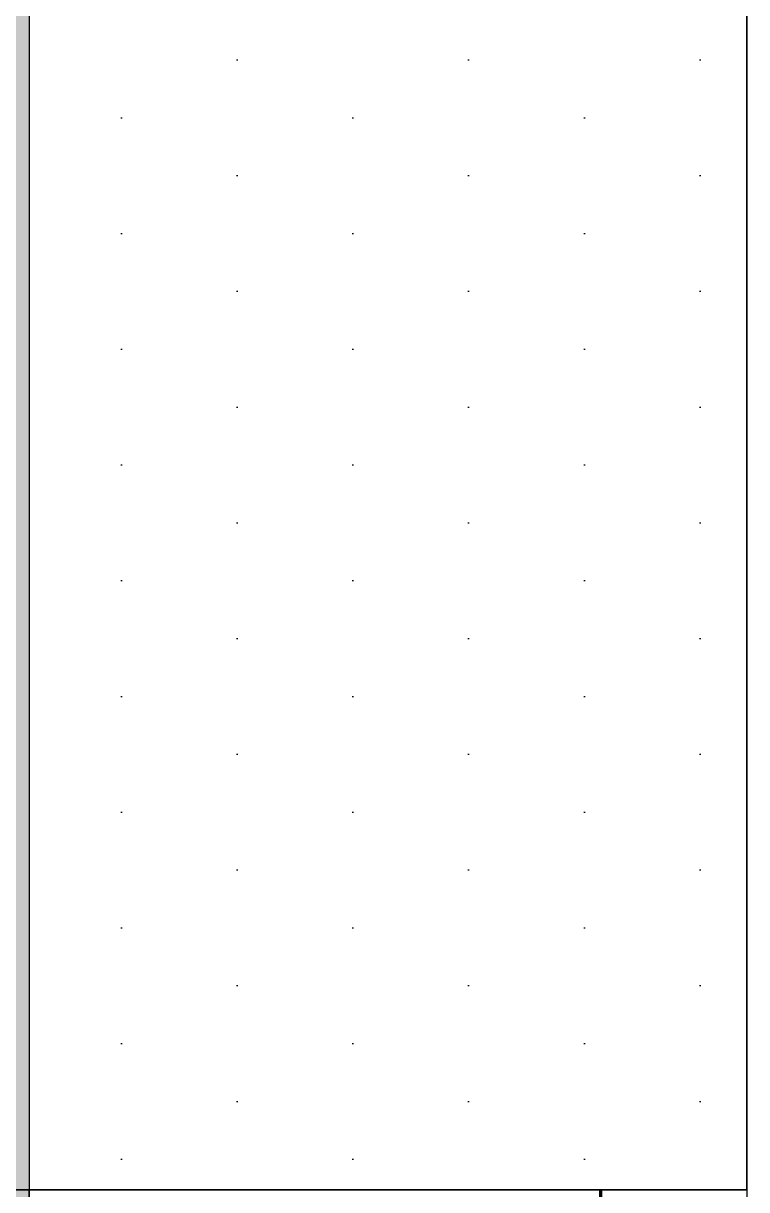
# Model space of a CAD drawing. Header units: millimetres. Extents: x -4391136 to -1798569, y -886572 to -291056.
# Drawn here: x -2466889.5 to -2466641.5, y -384760.9 to -384360.9 of the extents above; entities that cross this region are included whole.
import ezdxf

# ---------------------------------------------------------------- set-up
doc = ezdxf.new("R2010")
doc.units = ezdxf.units.MM
doc.set_wipeout_variables(frame=1)
for name, color, linetype in [('010 - ASPG_FLASHING_HATCH_', 7, 'Continuous'), ('010 - ASPG_FLASHING_MAIN_COLOR_2', 7, 'Continuous'), ('010 - ASPG_FLASHING_MAIN_COLOR_4', 7, 'Continuous'), ('010 - ASPG_FLASHING_WIPEOUT_', 7, 'Continuous'), ('_PP-Dim', 7, 'Continuous'), ('Xref-C-1-PP17-AR-2214-01-B$0$A-Wall', 7, 'Continuous'), ('Xref-C-1-PP17-AR-2214-01-B$0$A-WALL-PATT', 7, 'Continuous')]:
    doc.layers.add(name, color=color, linetype=linetype)
pattern_1 = [(0, (0, 0), (3.96875, 7.9375), [0, -7.9375])]
pattern_2 = [(0, (0, 0), (19.84375, 39.6875), [0, -39.6875])]

# ---------------------------------------------------------------- blocks, each defined once
blk = doc.blocks.new('W-1-PP17-ENT2_REV00_20260526-152612_EX_LOPF-1')
at = {"layer": 'Xref-C-1-PP17-AR-2214-01-B$0$A-WALL-PATT', "lineweight": 9}
h = blk.add_hatch(dxfattribs=at)
h.set_pattern_fill('ACET-2D-FP_11', angle=-39.99999999997265, style=0, pattern_type=2)
h.set_pattern_definition([(140.0000000000273, (-19535.0006426787, -5352.504443557526), (-385.17504819663, -459.0337474662813), [76.2000000016863, -838.2000000185496]), (85.00000000002728, (-19535.0006426787, -5352.504443557526), (-746.182703292987, 65.28252745699113), [60.95999998934607, -670.5599998828066]), (190.4510000000273, (-19529.68714455469, -5291.77617947344), (127.8976821521067, -693.3830033084379), [64.75999999792225, -712.3599999771448]), (136.1840000000273, (-19738.20018154569, -5352.50425312767), (-622.306418101827, -648.5724861947823), [114.3000000090041, -1257.300000099045]), (186.6360000000273, (-19724.18609866314, -5262.144063475134), (122.2199233644646, -1050.534318669234), [97.13999999808287, -1068.539999978911]), (81.18400000002735, (-19738.20018154569, -5352.50425312767), (-1110.274966523866, 172.1971373409029), [91.44000001127148, -1005.840000123987]), (111.0000000000273, (-19687.39988022018, -5250.904148278816), (-559.4256646492287, -214.7433929350229), [76.20000000026224, -838.2000000028846]), (56.00000000002737, (-19687.39988022018, -5250.904148278816), (-620.9765001018534, 418.8539380771107), [60.96000000798914, -670.5600000878804]), (161.4510000000273, (-19653.31147378683, -5200.36609522166), (-224.2969171917646, -668.4524659444579), [64.76000000175955, -712.360000019355]), (127.5000000000273, (-19535.0006426787, -5352.504443557526), (-206.9121046008077, -158.7692419998349), [33.52799999595497, -628.9039999241251, 33.52799999595497, -1320.291999840712]), (127.5000000000273, (-19535.0006426787, -5352.504443557526), (-206.9121046008077, -158.7692419998349), [-695.959999916035, -647.1919999219186, 33.52799999595497, -639.571999922838]), (97.50000000002731, (-19535.0006426787, -5352.504443557526), (-359.3065578895622, -47.30360574601231), [33.52800000462985, -354.5840000489642, 33.52800000462985, -870.2040001201657]), (97.50000000002731, (-19535.0006426787, -5352.504443557526), (-359.3065578895622, -47.30360574601231), [-421.6400000582239, -613.6640000847402, 33.52800000462985, -223.0120000307955]), (57.50000000002731, (-19534.99985448504, -5579.072899473889), (-229.4741615089589, 146.1911639207974), [33.52800000332779, -220.4720000218828, 33.52800000332779, -1810.512000179701]), (57.50000000002731, (-19534.99985448504, -5579.072899473889), (-229.4741615089589, 146.1911639207974), [-287.5280000285384, -758.9520000753291, 33.52800000332779, -1018.032000101044]), (47.50000000002732, (-19534.9999497002, -5680.672668907384), (-350.416859014542, 321.097891815938), [33.52800000205954, -296.6720000182238, 33.52800000205954, -1239.52000007614]), (47.50000000002732, (-19534.9999497002, -5680.672668907384), (-350.416859014542, 321.097891815938), [-363.7280000223428, -492.7600000302689, 33.52800000205954, -713.2320000438118])])
h.paths.add_polyline_path([(-19735.00000000233, -5056.316720992385), (-19735.00000000233, -5369.373662744707), (-19735.00000000233, -9905.01763978327), (-19535.00000000233, -9905.01763978327), (-19535.00000000233, -499.9999999958673), (-19735.00000000233, -499.9999999958673)])
at = {"layer": 'Xref-C-1-PP17-AR-2214-01-B$0$A-Wall', "color": 7, "lineweight": 70}
blk.add_line((-19535.00000000186, -9905.017639786063), (-19535.00000000186, -499.9999999986612), dxfattribs=at)
blk = doc.blocks.new('*U3054')
at = {"color": 7}
blk.add_wipeout([(0, -52.00000000010118), (1345.999999999402, -52.00000000010118), (1099.999999999344, -297.9999999999811), (0, -297.9999999999811)], dxfattribs=at).dxf.layer = '010 - ASPG_FLASHING_WIPEOUT_'
at = {"layer": '010 - ASPG_FLASHING_HATCH_'}
h = blk.add_hatch(dxfattribs=at)
h.set_pattern_fill('DOTS', scale=0.5)
h.set_pattern_definition(pattern_2)
h.paths.add_polyline_path([(0, -52), (1345.999999999581, -52), (1099.999999999523, -297.9999999999999), (1.094595811627281e-16, -297.9999999999999)])
at = {"layer": '010 - ASPG_FLASHING_MAIN_COLOR_2', "color": 7}
blk.add_lwpolyline([(0, -52), (1345.999999999581, -52), (1099.999999999523, -297.9999999999999), (1.094595811627281e-16, -297.9999999999999)], close=True, dxfattribs=at)
at = {"color": 7}
blk.add_wipeout([(0, 69.29999999994834), (1467.2999999991698, 69.29999999994834), (1345.9999999994027, -51.99999999999727), (0, -51.99999999999727)], dxfattribs=at).dxf.layer = '010 - ASPG_FLASHING_WIPEOUT_'
at = {"layer": '010 - ASPG_FLASHING_HATCH_'}
h = blk.add_hatch(dxfattribs=at)
h.set_pattern_fill('DOTS', scale=0.1)
h.set_pattern_definition(pattern_1)
h.paths.add_polyline_path([(-2.8421709430404e-14, 69.29999999999998), (1467.299999999348, 69.29999999999998), (1345.999999999581, -52.00000000000001), (3.155443620884047e-30, -52.00000000000001)])
at = {"layer": '010 - ASPG_FLASHING_MAIN_COLOR_4', "color": 7}
blk.add_lwpolyline([(-2.8421709430404e-14, 69.29999999999998), (1467.299999999348, 69.29999999999998), (1345.999999999581, -52.00000000000001), (3.155443620884047e-30, -52.00000000000001)], close=True, dxfattribs=at)
blk = doc.blocks.new('*U3053')
at = {"layer": '010 - ASPG_FLASHING_HATCH_'}
h = blk.add_hatch(dxfattribs=at)
h.set_pattern_fill('DOTS', scale=0.1)
h.set_pattern_definition(pattern_1)
h.paths.add_polyline_path([(-2.8421709430404e-14, 69.29999999999998), (3000, 69.29999999999998), (3000, -52.00000000000001), (3.155443620884047e-30, -52.00000000000001)])
h = blk.add_hatch(dxfattribs=at)
h.set_pattern_fill('DOTS', scale=0.5)
h.set_pattern_definition(pattern_2)
h.paths.add_polyline_path([(0, -52), (3000, -52), (3000, -298), (1.094595811627281e-16, -298)])
at = {"layer": '010 - ASPG_FLASHING_MAIN_COLOR_2', "color": 7}
blk.add_lwpolyline([(0, -52), (3000, -52), (3000, -298), (1.094595811627281e-16, -298)], close=True, dxfattribs=at)
at = {"layer": '010 - ASPG_FLASHING_MAIN_COLOR_4', "color": 7}
blk.add_lwpolyline([(-2.8421709430404e-14, 69.29999999999998), (3000, 69.29999999999998), (3000, -52.00000000000001), (3.155443620884047e-30, -52.00000000000001)], close=True, dxfattribs=at)

msp = doc.modelspace()

# ---------------------------------------------------------------- block references
at = {"layer": '_PP-Dim', "color": 7}
msp.add_blockref('W-1-PP17-ENT2_REV00_20260526-152612_EX_LOPF-1', (-2447156.514610203, -383210.8748381315), dxfattribs=at)

# ---------------------------------------------------------------- next in the draw order: block references
at = {"color": 7, "rotation": 90}
msp.add_blockref('*U3054', (-2466939.514610203, -384760.8748381311), dxfattribs=at)

# ---------------------------------------------------------------- next in the draw order: block references
msp.add_blockref('*U3053', (-2466939.514610203, -387760.8748381311), dxfattribs=at)

doc.saveas('drawing.dxf')
